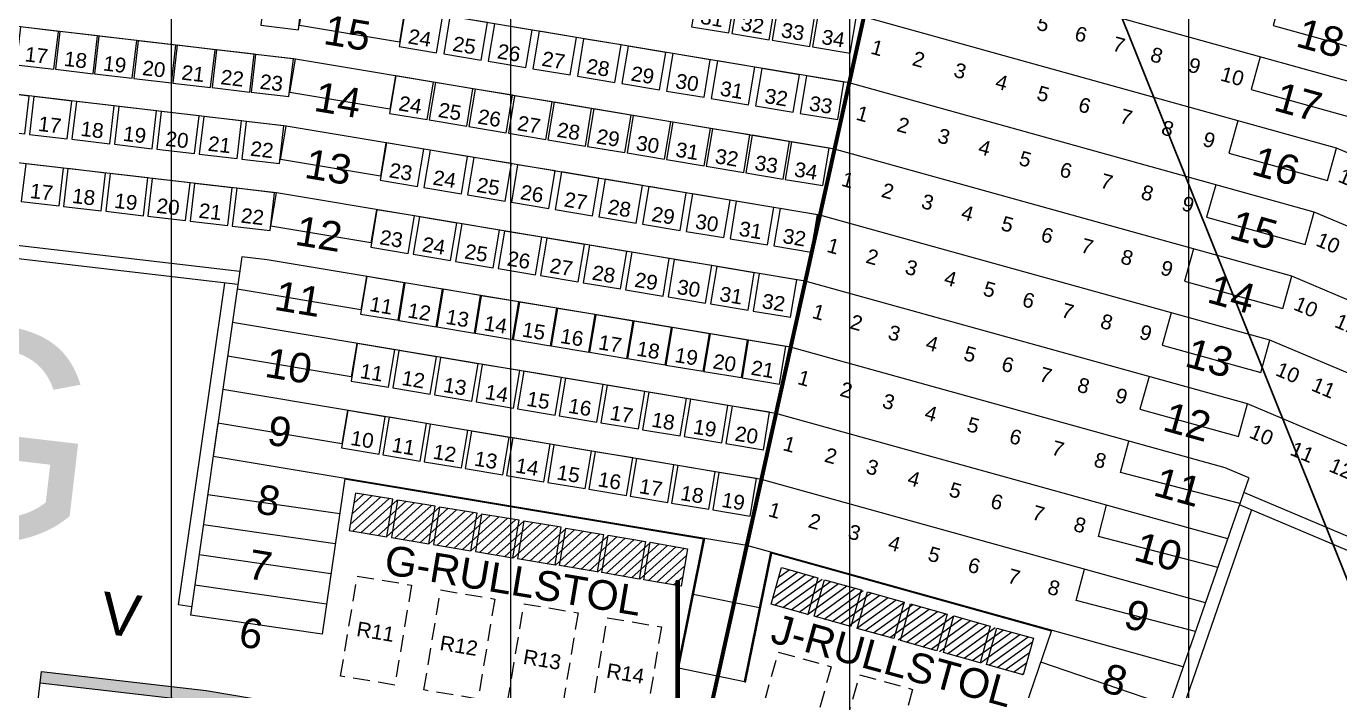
# Model space of a CAD drawing. Header units: millimetres. Extents: x -76108 to 202332, y 27411 to 140378.
# Drawn here: x 131088 to 146641, y 108895 to 116760 of the extents above; entities that cross this region are included whole.
import ezdxf
from ezdxf.enums import TextEntityAlignment as Align

# ---------------------------------------------------------------- set-up
doc = ezdxf.new("R2010")
doc.units = ezdxf.units.MM
doc.header["$LTSCALE"] = 100
doc.linetypes.add('DASHED_2', pattern=[3, 2, -1])
for name, color, linetype in [('A-3311-EA-', 3, 'CONTINUOUS'), ('A-3311-FYLL', 1, 'CONTINUOUS'), ('BELYS_BRYGGA', 7, 'CONTINUOUS'), ('C-RADER', 252, 'CONTINUOUS'), ('D-RADER', 252, 'CONTINUOUS'), ('G-RADER', 252, 'CONTINUOUS'), ('G-RADNUMMER', 4, 'CONTINUOUS'), ('G-RULLSTOLSPLATS', 1, 'DASHED_2'), ('G-STOLAR', 1, 'CONTINUOUS'), ('G-STOLAR MEDFÖLJARE', 1, 'CONTINUOUS'), ('G-STOLNR RULLSTOLSPLATS', 7, 'CONTINUOUS'), ('G-STOLNUMMER', 7, 'CONTINUOUS'), ('G-TRAPPA', 254, 'CONTINUOUS'), ('G-TRAPPA_TELE', 254, 'CONTINUOUS'), ('J-RADER', 252, 'CONTINUOUS'), ('J-RADNUMMER', 4, 'CONTINUOUS'), ('J-RULLSTOLSPLATS', 1, 'DASHED_2'), ('J-STOLAR MEDFÖLJARE', 1, 'CONTINUOUS'), ('J-STOLNUMMER', 7, 'CONTINUOUS'), ('J-TRAPPA', 254, 'CONTINUOUS'), ('LINOR_HÄNG', 40, 'CONTINUOUS'), ('möblering', 42, 'CONTINUOUS'), ('SEKTIONS_NR', 4, 'CONTINUOUS'), ('STOMME', 254, 'CONTINUOUS'), ('U-RADER', 252, 'CONTINUOUS')]:
    doc.layers.add(name, color=color, linetype=linetype)
doc.layers.add('SEKTIONER', color=4, linetype='CONTINUOUS', lineweight=70)
doc.layers.add('SIDEDROP', color=7, linetype='CONTINUOUS', lineweight=30)
doc.styles.add('ARIAL', font='arial.ttf')

# ---------------------------------------------------------------- blocks, each defined once
blk = doc.blocks.new('KAJ')
at = {"layer": 'A-3311-FYLL'}
h = blk.add_hatch(color=256, dxfattribs=at)
h.paths.add_polyline_path([(12514, 25024), (12498, 24885), (14444, 24658), (20241, 23691), (20271, 23827), (14464, 24796)])
h.paths.add_polyline_path([(26131, 21865), (26185, 21995), (24841, 22560), (20271, 23827), (20241, 23691), (24795, 22427)])
at = {"layer": 'A-3311-EA-'}
for p, q in [((12514, 25024), (14464, 24796)), ((14444, 24658), (12498, 24885)), ((14464, 24796), (20271, 23827))]:
    blk.add_line(p, q, dxfattribs=at)

msp = doc.modelspace()

# ---------------------------------------------------------------- hatches: boundary and pattern name
at = {"layer": 'möblering'}
h = msp.add_hatch(dxfattribs=at)
h.set_pattern_fill('ANSI31', color=256, scale=25, angle=-2.9823, style=0)
h.set_pattern_definition([(42.0177, (3239.47, 28012.07), (-53.130464, 58.97071), [])])
h.paths.add_polyline_path([(138917.9, 110576), (138842.6, 110132.4), (134912.3, 110790.2), (134985.5, 111234.2)])
h = msp.add_hatch(dxfattribs=at)
h.set_pattern_fill('ANSI31', color=256, scale=25, angle=-9.09139, style=0)
h.set_pattern_definition([(35.90861, (174.176, 41623.48), (-46.552964, 64.290063), [])])
h.paths.add_polyline_path([(143013.7, 109515.8), (142892.3, 109082.5), (139907.3, 109919), (140028.7, 110352.3)])

# ---------------------------------------------------------------- linework, layer by layer
at = {"layer": 'BELYS_BRYGGA'}
for p, q in [((138781.5, 107463.6), (138781.5, 110193.9)), ((138823.7, 110193.9), (138781.5, 110193.9)), ((138792.1, 107463.6), (138792.1, 110193.9)), ((138802.6, 110193.9), (138802.6, 107463.6)), ((138813.2, 107463.6), (138813.2, 110193.9)), ((138823.7, 107463.6), (138823.7, 110193.9))]:
    msp.add_line(p, q, dxfattribs=at)
at = {"layer": 'C-RADER'}
msp.add_line((143228.8, 109601.3), (139911.3, 110521.7), dxfattribs=at)
at = {"layer": 'D-RADER'}
msp.add_line((139108.4, 110688.3), (134857.5, 111397.5), dxfattribs=at)
at = {"layer": 'G-RADER'}
for p, q in [((140831.5, 116088.3), (134388.1, 117163.4)), ((134275.8, 116371.1), (128198.5, 117080.7)), ((140658.3, 115306.2), (134275.8, 116371.1)), ((134163.5, 115578.7), (128127.5, 116283.5)), ((140485, 114524), (134163.5, 115578.7)), ((134051.2, 114786.4), (128056.6, 115486.4)), ((140311.8, 113741.9), (134051.2, 114786.4)), ((133938.9, 113994.1), (133640.5, 114028.9)), ((140138.5, 112959.7), (133938.9, 113994.1)), ((139965.3, 112177.6), (133528.6, 113251.5)), ((139792, 111395.4), (133414.6, 112459.4)), ((139618.8, 110613.3), (133300.7, 111667.4))]:
    msp.add_line(p, q, dxfattribs=at)
at = {"layer": 'G-RULLSTOLSPLATS'}
for points in [[(135007.7, 110252.7), (135648.8, 110145.7), (135451.4, 108962.1), (134810.2, 109069)], [(135993.9, 110087.3), (136635.1, 109980.3), (136437.6, 108796.7), (135796.4, 108903.6)], [(136980.4, 109923.5), (137621.6, 109816.6), (137424.1, 108632.9), (136783, 108739.9)], [(137966.8, 109759), (138607.9, 109652), (138410.5, 108468.4), (137769.3, 108575.3)]]:
    msp.add_lwpolyline(points, close=True, dxfattribs=at)
at = {"layer": 'G-STOLAR'}
for points in [[(133863.7, 116771.5), (134310.7, 116719.4), (134362.9, 117166.3), (133915.9, 117218.5)], [(138963.8, 116754.8), (139407.7, 116680.7), (139481.7, 117124.6), (139037.9, 117198.6)], [(139442.2, 116675), (139886.1, 116600.9), (139960.1, 117044.8), (139516.3, 117118.8)], [(135502.8, 116521.2), (135946.7, 116447.1), (136020.7, 116891), (135576.9, 116965)], [(139920.6, 116595.2), (140364.5, 116521.1), (140438.5, 116965), (139994.7, 117039)], [(136030.5, 116433.1), (136474.4, 116359.1), (136548.5, 116802.9), (136104.6, 116877)], [(140399, 116515.3), (140842.9, 116441.3), (140916.9, 116885.1), (140473, 116959.2)], [(130968.3, 116304.2), (131415.3, 116252), (131467.5, 116699), (131020.5, 116751.2)], [(131432.2, 116250), (131879.2, 116197.8), (131931.3, 116644.8), (131484.4, 116697)], [(136558.2, 116345.1), (137002.1, 116271), (137076.2, 116714.9), (136632.3, 116788.9)], [(137085.9, 116257), (137529.8, 116183), (137603.9, 116626.8), (137160, 116700.9)], [(131896, 116195.9), (132343, 116143.7), (132395.2, 116590.6), (131948.2, 116642.8)], [(132359.9, 116141.7), (132806.9, 116089.5), (132859, 116536.5), (132412.1, 116588.7)], [(132823.7, 116087.5), (133270.7, 116035.4), (133322.9, 116482.3), (132875.9, 116534.5)], [(137613.7, 116169), (138057.5, 116094.9), (138131.6, 116538.8), (137687.7, 116612.9)], [(138141.4, 116080.9), (138585.2, 116006.9), (138659.3, 116450.8), (138215.4, 116524.8)], [(133287.6, 116033.4), (133734.5, 115981.2), (133786.7, 116428.2), (133339.8, 116480.3)], [(133751.4, 115979.2), (134198.4, 115927), (134250.6, 116374), (133803.6, 116426.2)], [(138669.1, 115992.9), (139112.9, 115918.8), (139187, 116362.7), (138743.1, 116436.8)], [(139196.8, 115904.9), (139640.6, 115830.8), (139714.7, 116274.7), (139270.8, 116348.7)], [(139724.5, 115816.8), (140168.3, 115742.8), (140242.4, 116186.6), (139798.5, 116260.7)], [(135390.5, 115728.8), (135834.4, 115654.8), (135908.5, 116098.7), (135464.6, 116172.7)], [(135859.1, 115650.7), (136302.9, 115576.6), (136377, 116020.5), (135933.1, 116094.5)], [(140252.2, 115728.8), (140696, 115654.7), (140770.1, 116098.6), (140326.2, 116172.6)], [(130623.6, 115539), (131070.6, 115486.8), (131122.8, 115933.8), (130675.8, 115986)], [(131126.2, 115480.3), (131573.2, 115428.1), (131625.4, 115875.1), (131178.4, 115927.3)], [(136327.6, 115572.5), (136771.5, 115498.4), (136845.5, 115942.3), (136401.6, 116016.4)], [(136796.1, 115494.3), (137240, 115420.3), (137314, 115864.1), (136870.2, 115938.2)], [(131628.8, 115421.6), (132075.8, 115369.4), (132128, 115816.4), (131681, 115868.6)], [(132131.4, 115362.9), (132578.4, 115310.8), (132630.5, 115757.7), (132183.6, 115809.9)], [(132634, 115304.3), (133080.9, 115252.1), (133133.1, 115699), (132686.2, 115751.2)], [(137264.6, 115416.2), (137708.5, 115342.1), (137782.6, 115786), (137338.7, 115860)], [(137733.2, 115338), (138177, 115263.9), (138251.1, 115707.8), (137807.2, 115781.9)], [(133136.6, 115245.6), (133583.5, 115193.4), (133635.7, 115640.4), (133188.8, 115692.5)], [(133639.1, 115186.9), (134086.1, 115134.7), (134138.3, 115581.7), (133691.3, 115633.9)], [(138201.7, 115259.8), (138645.5, 115185.8), (138719.6, 115629.6), (138275.7, 115703.7)], [(138670.2, 115181.7), (139114.1, 115107.6), (139188.1, 115551.5), (138744.3, 115625.5)], [(139138.7, 115103.5), (139582.6, 115029.4), (139656.7, 115473.3), (139212.8, 115547.4)], [(139607.3, 115025.3), (140051.1, 114951.3), (140125.2, 115395.1), (139681.3, 115469.2)], [(135278.3, 114936.5), (135722.1, 114862.5), (135796.2, 115306.3), (135352.3, 115380.4)], [(135796.1, 114850.1), (136240, 114776.1), (136314, 115219.9), (135870.2, 115294)], [(140075.8, 114947.1), (140519.6, 114873.1), (140593.7, 115317), (140149.8, 115391)], [(131028.8, 114686.3), (131475.8, 114634.1), (131528, 115081), (131081, 115133.2)], [(136313.9, 114763.7), (136757.8, 114689.7), (136831.9, 115133.5), (136388, 115207.6)], [(136831.8, 114677.3), (137275.6, 114603.3), (137349.7, 115047.1), (136905.8, 115121.2)], [(131528.4, 114627.9), (131975.4, 114575.7), (132027.6, 115022.7), (131580.6, 115074.9)], [(132028, 114569.6), (132475, 114517.4), (132527.2, 114964.4), (132080.2, 115016.5)], [(132527.7, 114511.2), (132974.6, 114459.1), (133026.8, 114906), (132579.8, 114958.2)], [(137349.6, 114590.9), (137793.5, 114516.9), (137867.5, 114960.7), (137423.7, 115034.8)], [(137867.5, 114504.5), (138311.3, 114430.5), (138385.4, 114874.3), (137941.5, 114948.4)], [(133027.3, 114452.9), (133474.2, 114400.7), (133526.4, 114847.7), (133079.4, 114899.9)], [(133526.9, 114394.6), (133973.8, 114342.4), (134026, 114789.3), (133579.1, 114841.5)], [(138385.3, 114418.1), (138829.2, 114344.1), (138903.2, 114787.9), (138459.4, 114862)], [(138903.2, 114331.7), (139347, 114257.7), (139421.1, 114701.5), (138977.2, 114775.6)], [(139421, 114245.3), (139864.9, 114171.3), (139938.9, 114615.1), (139495, 114689.2)], [(135166, 114144.2), (135609.8, 114070.1), (135683.9, 114514), (135240, 114588.1)], [(135669, 114060.3), (136112.9, 113986.2), (136186.9, 114430.1), (135743.1, 114504.1)], [(139938.8, 114158.9), (140382.7, 114084.9), (140456.8, 114528.7), (140012.9, 114602.8)], [(136172.1, 113976.3), (136615.9, 113902.3), (136690, 114346.1), (136246.1, 114420.2)], [(136675.1, 113892.4), (137119, 113818.4), (137193, 114262.2), (136749.2, 114336.3)], [(137178.2, 113808.5), (137622, 113734.4), (137696.1, 114178.3), (137252.2, 114252.3)], [(137681.2, 113724.5), (138125.1, 113650.5), (138199.1, 114094.4), (137755.3, 114168.4)], [(138184.2, 113640.6), (138628.1, 113566.6), (138702.2, 114010.4), (138258.3, 114084.5)], [(138687.3, 113556.7), (139131.2, 113482.6), (139205.2, 113926.5), (138761.4, 114000.6)], [(139190.3, 113472.8), (139634.2, 113398.7), (139708.3, 113842.6), (139264.4, 113916.6)], [(135045.9, 113353.2), (135489.8, 113279.1), (135563.8, 113723), (135120, 113797)], [(135497.7, 113277.8), (135941.5, 113203.7), (136015.6, 113647.6), (135571.7, 113721.7)], [(139693.4, 113388.8), (140137.3, 113314.8), (140211.3, 113758.6), (139767.4, 113832.7)], [(135949.4, 113202.4), (136393.3, 113128.4), (136467.3, 113572.2), (136023.5, 113646.3)], [(136401.2, 113127.1), (136845, 113053), (136919.1, 113496.9), (136475.2, 113570.9)], [(136852.9, 113051.7), (137296.8, 112977.6), (137370.8, 113421.5), (136927, 113495.5)], [(137304.7, 112976.3), (137748.5, 112902.3), (137822.6, 113346.1), (137378.7, 113420.2)], [(137756.4, 112900.9), (138200.3, 112826.9), (138274.3, 113270.7), (137830.5, 113344.8)], [(138208.2, 112825.6), (138652, 112751.5), (138726.1, 113195.4), (138282.2, 113269.4)], [(138659.9, 112750.2), (139103.8, 112676.1), (139177.9, 113120), (138734, 113194.1)], [(139111.7, 112674.8), (139555.6, 112600.8), (139629.6, 113044.6), (139185.7, 113118.7)], [(134933.6, 112560.8), (135377.5, 112486.8), (135451.5, 112930.7), (135007.7, 113004.7)], [(135426.8, 112478.6), (135870.7, 112404.5), (135944.7, 112848.4), (135500.8, 112922.4)], [(139563.5, 112599.5), (140007.3, 112525.4), (140081.4, 112969.3), (139637.5, 113043.3)], [(135920, 112396.3), (136363.8, 112322.2), (136437.9, 112766.1), (135994, 112840.1)], [(136413.2, 112314), (136857, 112239.9), (136931.1, 112683.8), (136487.2, 112757.9)], [(136906.3, 112231.7), (137350.2, 112157.7), (137424.3, 112601.5), (136980.4, 112675.6)], [(137399.5, 112149.4), (137843.4, 112075.4), (137917.4, 112519.2), (137473.6, 112593.3)], [(137892.7, 112067.1), (138336.6, 111993.1), (138410.6, 112437), (137966.8, 112511)], [(138385.9, 111984.9), (138829.8, 111910.8), (138903.8, 112354.7), (138459.9, 112428.7)], [(138879.1, 111902.6), (139322.9, 111828.5), (139397, 112272.4), (138953.1, 112346.4)], [(134821.3, 111768.5), (135265.2, 111694.5), (135339.2, 112138.3), (134895.4, 112212.4)], [(139372.3, 111820.3), (139816.1, 111746.2), (139890.2, 112190.1), (139446.3, 112264.2)], [(135309.6, 111687.1), (135753.4, 111613), (135827.5, 112056.9), (135383.6, 112130.9)], [(135797.8, 111605.6), (136241.7, 111531.5), (136315.7, 111975.4), (135871.9, 112049.5)], [(136286.1, 111524.1), (136729.9, 111450.1), (136804, 111893.9), (136360.1, 111968)], [(136774.3, 111442.7), (137218.2, 111368.6), (137292.2, 111812.5), (136848.4, 111886.5)], [(137262.6, 111361.2), (137706.4, 111287.2), (137780.5, 111731), (137336.6, 111805.1)], [(137750.8, 111279.8), (138194.7, 111205.7), (138268.8, 111649.6), (137824.9, 111723.6)], [(138239.1, 111198.3), (138682.9, 111124.2), (138757, 111568.1), (138313.1, 111642.2)], [(138727.3, 111116.8), (139171.2, 111042.8), (139245.3, 111486.6), (138801.4, 111560.7)], [(139215.6, 111035.4), (139659.4, 110961.3), (139733.5, 111405.2), (139289.6, 111479.2)]]:
    msp.add_lwpolyline(points, close=True, dxfattribs=at)
at = {"layer": 'G-STOLAR MEDFÖLJARE'}
for points in [[(134912.3, 110790.2), (135356.3, 110716.9), (135429.5, 111160.9), (134985.5, 111234.2)], [(135410.5, 110708), (135854.5, 110634.7), (135927.8, 111078.7), (135483.8, 111152)], [(135908.5, 110624), (136352.5, 110550.7), (136425.7, 110994.7), (135981.7, 111068)], [(136406.7, 110541.7), (136850.7, 110468.5), (136924, 110912.4), (136480, 110985.7)], [(136905, 110459.5), (137349, 110386.2), (137422.3, 110830.2), (136978.3, 110903.5)], [(137846.9, 110301.7), (137403.2, 110377.1), (137478.6, 110820.7), (137922.2, 110745.4)], [(138344.7, 110217), (137901.1, 110292.4), (137976.4, 110736.1), (138420.1, 110660.7)], [(138842.6, 110132.4), (138398.9, 110207.7), (138474.3, 110651.4), (138917.9, 110576)]]:
    msp.add_lwpolyline(points, close=True, dxfattribs=at)
at = {"layer": 'G-TRAPPA'}
for p, q in [((133640.5, 114028.9), (133300.7, 111667.4)), ((135114.8, 113797.9), (135049, 113403.4)), ((135049, 113403.4), (133585.6, 113647.5)), ((135002.5, 113005.6), (134936.7, 112611)), ((134936.7, 112611), (133471.6, 112855.5)), ((134890.2, 112213.2), (134824.4, 111818.7)), ((133357.6, 112063.4), (133030.4, 109789.8)), ((134824.4, 111818.7), (133357.6, 112063.4)), ((134859, 111407.4), (134593.1, 109564.4)), ((134798.7, 110989.6), (133235.6, 111215.1)), ((134747.3, 110633.3), (133184.3, 110858.8)), ((134695.9, 110277), (133133, 110502.4)), ((134644.5, 109920.7), (133081.7, 110146.1)), ((134593.1, 109564.4), (133030.4, 109789.8))]:
    msp.add_line(p, q, dxfattribs=at)
for points in [[(135571.7, 116965.9), (135505.9, 116571.3), (134322.3, 116768.8), (134388.1, 117163.4)], [(135459.4, 116173.6), (135393.6, 115779), (134210, 115976.5), (134275.8, 116371.1)], [(135347.1, 115381.2), (135281.3, 114986.7), (134097.7, 115184.2), (134163.5, 115578.7)], [(135234.9, 114588.9), (135169, 114194.4), (133985.4, 114391.9), (134051.2, 114786.4)], [(133615.6, 113855.8), (128268.7, 114480.1)], [(133593.5, 113702.3), (128255.3, 114325.6)], [(133146.6, 111684.9), (133439.5, 113720.3)], [(133044.7, 109888.8), (132891.3, 109910.9), (133146.6, 111684.9)]]:
    msp.add_lwpolyline(points, dxfattribs=at)
at = {"layer": 'G-TRAPPA_TELE'}
msp.add_line((130656.5, 103830.4), (131266.8, 109124), dxfattribs=at)
at = {"layer": 'J-RADER'}
for p, q in [((146864.2, 116075), (141178, 117652.6)), ((146601.2, 115317.8), (141004.8, 116870.5)), ((146338.1, 114560.6), (140831.5, 116088.3)), ((146075.1, 113803.3), (140658.3, 115306.2)), ((152204.1, 112942.7), (146601.2, 115317.8)), ((145812.1, 113046.1), (140485, 114524)), ((151827.9, 112218.3), (146338.1, 114560.6)), ((145549, 112288.9), (140311.8, 113741.9)), ((151457.5, 111505), (146075.1, 113803.3)), ((145286, 111531.6), (140138.5, 112959.7)), ((151097, 110810.8), (145812.1, 113046.1)), ((145315.1, 110693.3), (139965.3, 112177.6)), ((150727.2, 110098.8), (145549, 112288.9)), ((145565.3, 111413.5), (145286, 111531.6)), ((145052, 109936.1), (139792, 111395.4)), ((144788.9, 109178.9), (139618.8, 110613.3))]:
    msp.add_line(p, q, dxfattribs=at)
at = {"layer": 'J-RULLSTOLSPLATS', "color": 9}
for points in [[(139992.4, 109353), (140618.8, 109179.2), (140298, 108022.9), (139671.6, 108196.7)], [(140955.8, 109084.8), (141582.1, 108911.1), (141261.3, 107754.7), (140635, 107928.5)]]:
    msp.add_lwpolyline(points, close=True, dxfattribs=at)
at = {"layer": 'J-STOLAR MEDFÖLJARE'}
for points in [[(140340.6, 109797.6), (139907.3, 109919), (140028.7, 110352.3), (140462, 110230.9)], [(140851, 109654.6), (140417.7, 109776), (140539.1, 110209.3), (140972.4, 110087.9)], [(141361.3, 109511.6), (140928, 109633), (141049.4, 110066.3), (141482.7, 109944.9)], [(141871.6, 109368.5), (141438.3, 109489.9), (141559.7, 109923.2), (141993, 109801.8)], [(142382, 109225.5), (141948.7, 109346.9), (142070.1, 109780.2), (142503.4, 109658.8)], [(142892.3, 109082.5), (142459, 109203.9), (142580.4, 109637.2), (143013.7, 109515.8)]]:
    msp.add_lwpolyline(points, close=True, dxfattribs=at)
at = {"layer": 'J-TRAPPA'}
for p, q in [((145565.3, 111413.5), (144788.9, 109178.9)), ((145597.9, 111035.2), (144932, 109118.6)), ((142635.4, 107872.1), (143232, 109610.8)), ((144788.9, 109178.9), (144153.8, 107351.1)), ((144932, 109118.6), (144333.2, 107395.2))]:
    msp.add_line(p, q, dxfattribs=at)
for points in [[(145960.9, 117155.9), (145854, 116770.4), (147020.4, 116446.8), (147127.3, 116832.3)], [(145697.9, 116398.6), (145590.9, 116013.2), (146757.3, 115689.6), (146864.2, 116075)], [(145434.8, 115641.4), (145327.9, 115256), (146494.3, 114932.4), (146601.2, 115317.8)], [(145171.8, 114884.2), (145064.8, 114498.7), (146231.2, 114175.1), (146338.1, 114560.6)], [(144908.7, 114126.9), (144801.8, 113741.5), (145968.2, 113417.9), (146075.1, 113803.3)], [(144645.7, 113369.7), (144538.7, 112984.3), (145705.1, 112660.7), (145812.1, 113046.1)], [(144382.6, 112612.5), (144275.7, 112227), (145442.1, 111903.4), (145549, 112288.9)], [(145459.9, 111110.1), (144046.7, 111477.4), (144143.2, 111848.7)], [(149996.8, 109343.1), (145505.9, 111242.5)], [(145196.5, 110352.1), (143783.4, 110719.5), (143880.1, 111091.4)], [(149925.1, 109205.2), (145454.9, 111095.7)], [(144933.2, 109594.2), (143520, 109961.6), (143616.9, 110334.2)], [(144626.4, 108711.3), (143102.8, 109234.2)]]:
    msp.add_lwpolyline(points, dxfattribs=at)
at = {"layer": 'LINOR_HÄNG'}
for p, q in [((132805.1, 135765.9), (132805.1, 32434.1)), ((136820.1, 134557.3), (136820.1, 33642.7)), ((140835.1, 132723), (140835.1, 35477)), ((144850.1, 130730.1), (144850.1, 37469.9))]:
    msp.add_line(p, q, dxfattribs=at)
at = {"layer": 'SEKTIONER', "color": 9}
msp.add_line((143776.7, 129384.9), (138990.8, 107777.9), dxfattribs=at)
at = {"layer": 'SIDEDROP'}
msp.add_line((136887.4, 134767), (167303.6, 58868.5), dxfattribs=at)
at = {"layer": 'STOMME'}
for points in [[(138797.2, 109157.1), (139108.4, 110688.3)], [(139120.3, 110696.4), (138809, 109164.9), (139592.9, 109005.6), (139903.7, 110534.2)], [(138986.3, 110037.6), (139770.3, 109878.2)]]:
    msp.add_lwpolyline(points, dxfattribs=at)
at = {"layer": 'STOMME', "color": 9}
msp.add_lwpolyline([(139911.3, 110521.7), (139600.7, 108993.8)], dxfattribs=at)

# ---------------------------------------------------------------- block references
at = {"layer": 'U-RADER'}
msp.add_blockref('KAJ', (118752.6, 84100), dxfattribs=at)

# ---------------------------------------------------------------- texts
at = {"layer": 'G-RADNUMMER', "style": 'ARIAL'}
for s, p in [('15', (134593.6, 116552.6)), ('14', (134481.4, 115760.3)), ('13', (134369.1, 114968)), ('12', (134256.8, 114175.6)), ('11', (134011.2, 113405.5)), ('10', (133898.9, 112613.2)), ('9', (133925, 111812.3)), ('8', (133793.2, 110998.8)), ('7', (133694.4, 110226.9)), ('6', (133588, 109424.5))]:
    msp.add_text(s, height=350, rotation=350.51828, dxfattribs=at).set_placement(p)
at = {"layer": 'G-STOLNR RULLSTOLSPLATS', "style": 'ARIAL'}
for s, p in [('R11', (135201.1, 109455.7)), ('R12', (136187.4, 109290.3)), ('R13', (137173.9, 109126.5)), ('R14', (138160.2, 108962))]:
    msp.add_text(s, height=175, rotation=350.52788, dxfattribs=at).set_placement(p, align=Align.BOTTOM_CENTER)
at = {"layer": 'G-STOLNUMMER', "style": 'ARIAL'}
for s, rotation, p in [('31', 350.52788, (139185.8, 116717.8)), ('32', 350.52788, (139664.1, 116637.9)), ('24', 350.52788, (135724.8, 116484.1)), ('33', 350.52788, (140142.5, 116558.1)), ('34', 350.52788, (140620.9, 116478.3)), ('17', 353.34001, (131191.8, 116278.1)), ('25', 350.52788, (136252.5, 116396.1)), ('26', 350.52788, (136780.2, 116308.1)), ('18', 353.34001, (131655.7, 116223.9)), ('19', 353.34001, (132119.5, 116169.8)), ('20', 353.34001, (132583.4, 116115.6)), ('27', 350.52788, (137307.9, 116220)), ('28', 350.52788, (137835.6, 116132)), ('21', 353.34001, (133047.2, 116061.4)), ('22', 353.34001, (133511.1, 116007.3)), ('23', 353.34001, (133974.9, 115953.1)), ('29', 350.52788, (138363.3, 116043.9)), ('30', 350.52788, (138891, 115955.9)), ('31', 350.52788, (139418.7, 115867.8)), ('24', 350.52788, (135612.5, 115691.8)), ('32', 350.52788, (139946.4, 115779.8)), ('33', 350.52788, (140474.1, 115691.7)), ('25', 350.52788, (136081, 115613.6)), ('26', 350.52788, (136549.5, 115535.5)), ('17', 353.34001, (131349.7, 115454.2)), ('18', 353.34001, (131852.3, 115395.5)), ('19', 353.34001, (132354.9, 115336.9)), ('27', 350.52788, (137018, 115457.3)), ('28', 350.52788, (137486.6, 115379.1)), ('20', 353.34001, (132857.5, 115278.2)), ('21', 353.34001, (133360, 115219.5)), ('29', 350.52788, (137955.1, 115301)), ('30', 350.52788, (138423.6, 115222.8)), ('22', 353.34001, (133862.6, 115160.8)), ('31', 350.52788, (138892.1, 115144.6)), ('32', 350.52788, (139360.7, 115066.5)), ('23', 350.52788, (135500.2, 114899.5)), ('33', 350.52788, (139829.2, 114988.3)), ('34', 350.52788, (140297.7, 114910.1)), ('24', 350.52788, (136018, 114813.1)), ('25', 350.52788, (136535.9, 114726.7)), ('17', 353.34001, (131252.3, 114660.2)), ('18', 353.34001, (131751.9, 114601.8)), ('26', 350.52788, (137053.7, 114640.3)), ('27', 350.52788, (137571.6, 114553.9)), ('19', 353.34001, (132251.5, 114543.5)), ('20', 353.34001, (132751.1, 114485.2)), ('21', 353.34001, (133250.7, 114426.8)), ('28', 350.52788, (138089.4, 114467.5)), ('22', 353.34001, (133750.3, 114368.5)), ('29', 350.52788, (138607.2, 114381.1)), ('30', 350.52788, (139125.1, 114294.7)), ('23', 350.52788, (135387.9, 114107.2)), ('31', 350.52788, (139642.9, 114208.3)), ('32', 350.52788, (140160.8, 114121.9)), ('24', 350.52788, (135890.9, 114023.2)), ('25', 350.52788, (136394, 113939.3)), ('26', 350.52788, (136897, 113855.4)), ('27', 350.52788, (137400.1, 113771.4)), ('28', 350.52788, (137903.1, 113687.5)), ('29', 350.52788, (138406.2, 113603.6)), ('30', 350.52788, (138909.2, 113519.7)), ('11', 350.52788, (135267.8, 113316.1)), ('31', 350.52788, (139412.3, 113435.7)), ('32', 350.52788, (139915.3, 113351.8)), ('12', 350.52788, (135719.6, 113240.8)), ('13', 350.52788, (136171.3, 113165.4)), ('14', 350.52788, (136623.1, 113090)), ('15', 350.52788, (137074.8, 113014.7)), ('16', 350.52788, (137526.6, 112939.3)), ('17', 350.52788, (137978.4, 112863.9)), ('18', 350.52788, (138430.1, 112788.5)), ('19', 350.52788, (138881.9, 112713.2)), ('20', 350.52788, (139333.6, 112637.8)), ('21', 350.52788, (139785.4, 112562.4)), ('11', 350.52788, (135155.5, 112523.8)), ('12', 350.52788, (135648.7, 112441.5)), ('13', 350.52788, (136141.9, 112359.3)), ('14', 350.52788, (136635.1, 112277)), ('15', 350.52788, (137128.3, 112194.7)), ('16', 350.52788, (137621.5, 112112.4)), ('17', 350.52788, (138114.6, 112030.1)), ('18', 350.52788, (138607.8, 111947.8)), ('19', 350.52788, (139101, 111865.5)), ('20', 350.52788, (139594.2, 111783.3)), ('10', 350.52788, (135043.3, 111731.5)), ('11', 350.52788, (135531.5, 111650)), ('12', 350.52788, (136019.8, 111568.6)), ('13', 350.52788, (136508, 111487.1)), ('14', 350.52788, (136996.3, 111405.7)), ('15', 350.52788, (137484.5, 111324.2)), ('16', 350.52788, (137972.8, 111242.7)), ('17', 350.52788, (138461, 111161.3)), ('18', 350.52788, (138949.3, 111079.8)), ('19', 350.52788, (139437.5, 110998.3))]:
    msp.add_text(s, height=175, rotation=rotation, dxfattribs=at).set_placement(p, align=Align.BOTTOM_CENTER)
at = {"layer": 'J-RADNUMMER', "style": 'ARIAL'}
for s, p in [('18', (146106.4, 116525.4)), ('17', (145843.4, 115768.2)), ('16', (145580.3, 115010.9)), ('15', (145317.3, 114253.7)), ('14', (145054.2, 113496.5)), ('13', (144791.2, 112739.2)), ('12', (144528.1, 111982)), ('11', (144417.9, 111210.8)), ('10', (144185.8, 110444.7)), ('9', (144064.1, 109649.7)), ('8', (143800.8, 108891.7))]:
    msp.add_text(s, height=350, rotation=344.48419, dxfattribs=at).set_placement(p)
at = {"layer": 'J-STOLNUMMER', "style": 'ARIAL'}
for s, p in [('5', (143092.2, 116654.6)), ('6', (143540.3, 116530.3)), ('1', (141126.7, 116369.7)), ('7', (143988.3, 116405.9)), ('8', (144436.4, 116281.6)), ('9', (144884.5, 116157.3)), ('10', (145332.6, 116033)), ('4', (142601, 115960.6)), ('5', (143092.4, 115824.3)), ('6', (143583.8, 115687.9)), ('1', (140953.4, 115587.5)), ('7', (144075.3, 115551.6)), ('8', (144566.7, 115415.3)), ('9', (145058.1, 115278.9)), ('4', (142398.8, 115186.5)), ('5', (142880.6, 115052.8)), ('6', (143362.4, 114919.2)), ('1', (140780.2, 114805.4)), ('7', (143844.2, 114785.5)), ('8', (144326, 114651.8)), ('9', (144807.8, 114518.1)), ('4', (142196.7, 114412.4)), ('5', (142668.8, 114281.4)), ('6', (143141, 114150.4)), ('1', (140606.9, 114023.2)), ('7', (143613.2, 114019.4)), ('8', (144085.3, 113888.4)), ('3', (141532, 113766.6)), ('4', (141994.5, 113638.2)), ('9', (144557.5, 113757.4)), ('5', (142457, 113509.9)), ('6', (142919.6, 113381.6)), ('1', (140433.7, 113241.1)), ('7', (143382.1, 113253.3)), ('8', (143844.6, 113124.9)), ('3', (141329.8, 112992.4)), ('4', (141777.9, 112868.1)), ('9', (144307.2, 112996.6)), ('5', (142226, 112743.8)), ('6', (142674.1, 112619.5)), ('1', (140260.4, 112458.9)), ('7', (143122.1, 112495.2)), ('8', (143570.2, 112370.9)), ('9', (144018.3, 112246.5)), ('3', (141262.6, 112180.9)), ('4', (141763.7, 112041.9)), ('5', (142264.7, 111902.8)), ('6', (142765.8, 111763.8)), ('1', (140087.2, 111676.8)), ('7', (143266.9, 111624.8)), ('2', (140578.6, 111540.4)), ('8', (143767.9, 111485.8)), ('3', (141070.1, 111404.1)), ('4', (141561.5, 111267.7)), ('5', (142052.9, 111131.4)), ('6', (142544.4, 110995)), ('1', (139913.9, 110894.6)), ('7', (143035.8, 110858.7)), ('2', (140386.1, 110763.6)), ('8', (143527.2, 110722.3)), ('3', (140858.3, 110632.6)), ('4', (141330.4, 110501.6)), ('5', (141802.6, 110370.6)), ('6', (142274.8, 110239.6)), ('7', (142746.9, 110108.6)), ('8', (143219.1, 109977.6))]:
    msp.add_text(s, height=175, rotation=344.49379, dxfattribs=at).set_placement(p, align=Align.BOTTOM_CENTER)
at = {"layer": 'J-STOLNUMMER', "color": 9, "style": 'ARIAL'}
for s, p in [('2', (141618.1, 116233.3)), ('3', (142109.5, 116097)), ('2', (141435.2, 115453.8)), ('3', (141917, 115320.2)), ('2', (141252.3, 114674.4)), ('3', (141724.5, 114543.4)), ('2', (141069.4, 113894.9)), ('2', (140881.8, 113116.7)), ('2', (140761.5, 112319.9))]:
    msp.add_text(s, height=175, rotation=344.49379, dxfattribs=at).set_placement(p, align=Align.BOTTOM_CENTER)
at = {"layer": 'J-STOLNUMMER', "style": 'ARIAL'}
for s, p in [('10', (146608.6, 114925.2)), ('10', (146345.5, 114167.9)), ('10', (146082.5, 113410.7)), ('11', (146567.9, 113205.4)), ('10', (145868, 112632.9)), ('11', (146291, 112454)), ('10', (145556.4, 111896.2)), ('11', (146039.6, 111691.9)), ('12', (146500.1, 111497.1))]:
    msp.add_text(s, height=175, rotation=337.04636, dxfattribs=at).set_placement(p)
at = {"layer": 'SEKTIONS_NR', "style": 'ARIAL'}
for s, height, p in [('G', 2500, (129117.6, 110859.7)), ('V', 500, (131950, 109574.5))]:
    msp.add_text(s, height=height, rotation=353.34, dxfattribs=at).set_placement(p)
for s, rotation, p in [('G-RULLSTOL', 350.63, (136826, 110029.9)), ('J-RULLSTOL', 344.62, (141297, 109084))]:
    msp.add_text(s, height=350, rotation=rotation, dxfattribs=at).set_placement(p, align=Align.CENTER)
at = {"layer": 'SEKTIONS_NR', "color": 9, "style": 'ARIAL'}
msp.add_text('J', height=2500, rotation=337.19083, dxfattribs=at).set_placement((145656.5, 107553.9))

doc.saveas('drawing.dxf')
